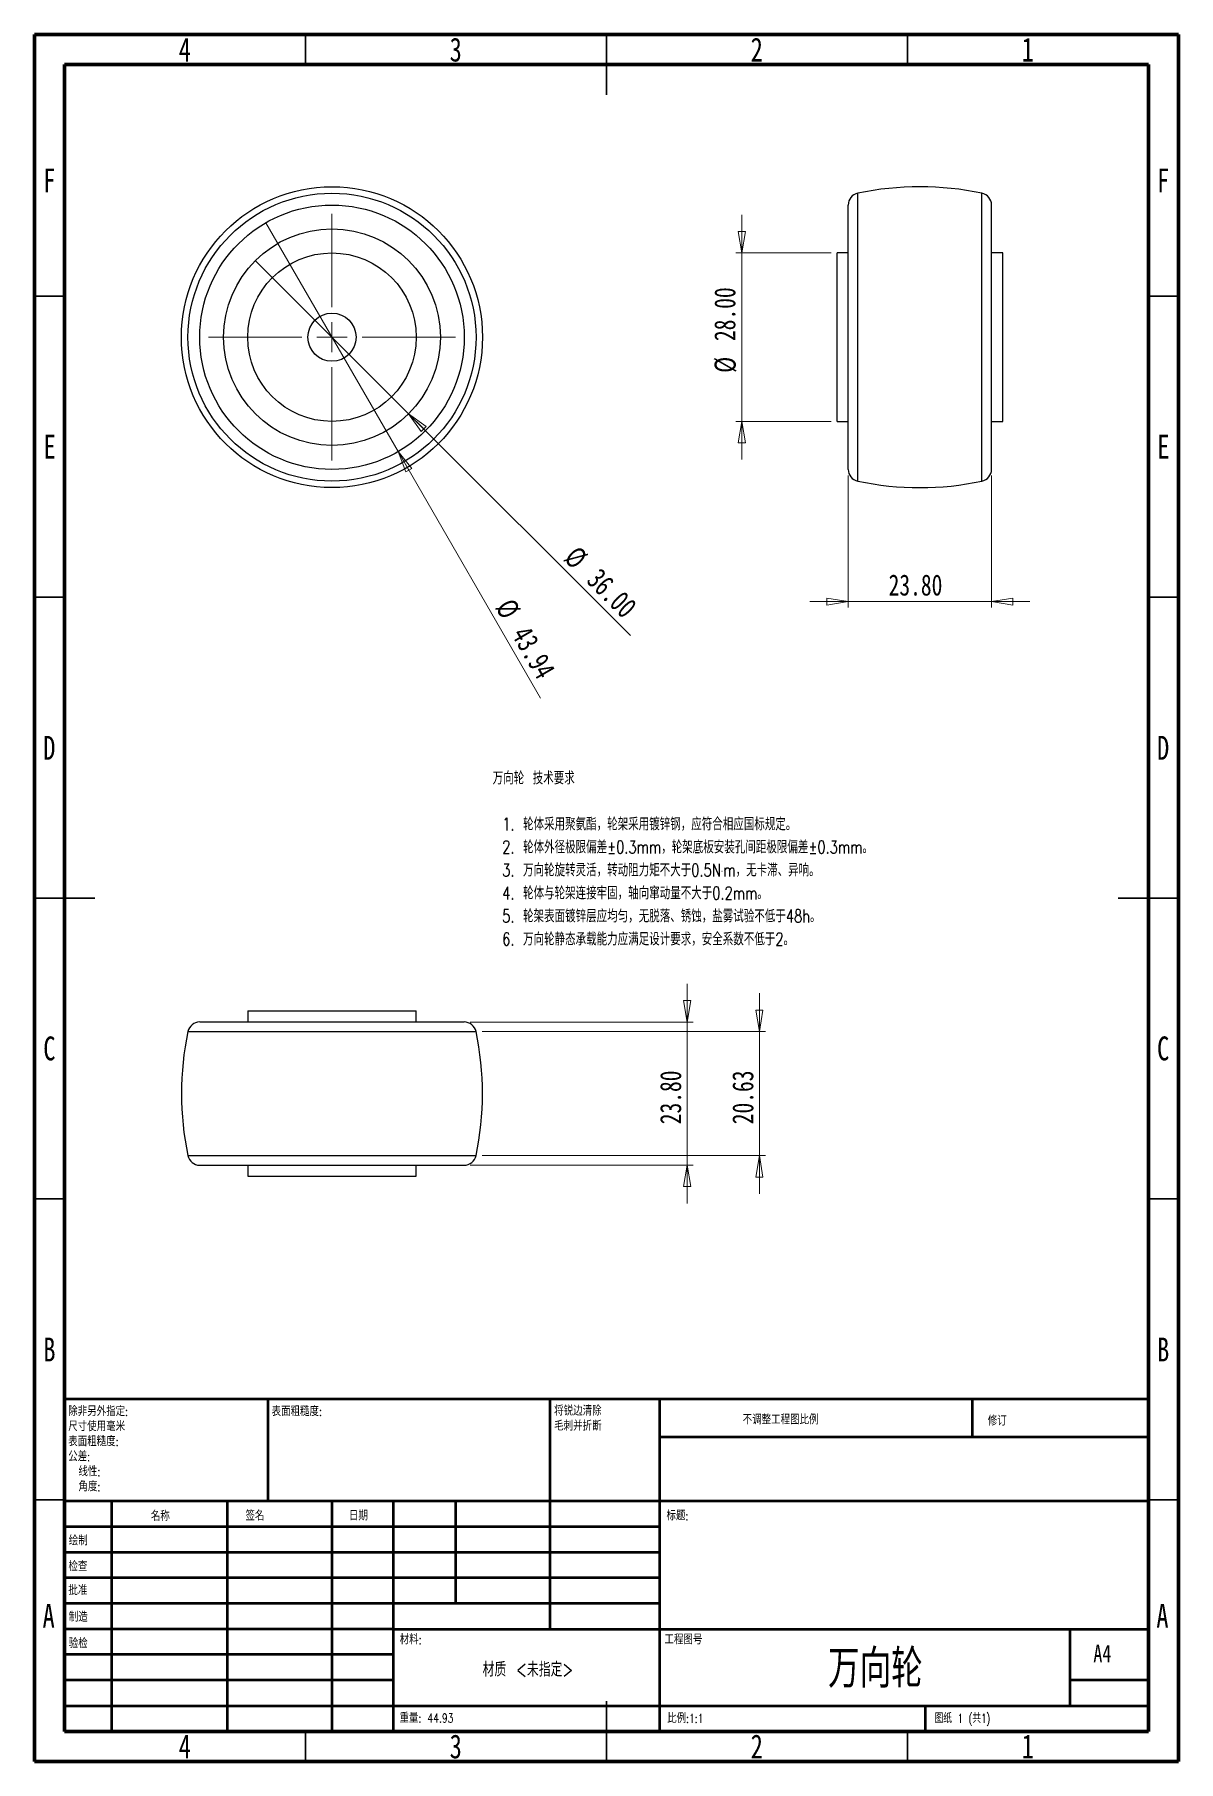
# Model space of a CAD drawing. Header units: millimetres. Extents: x 15 to 205, y 5 to 292.
import ezdxf

# ---------------------------------------------------------------- set-up
doc = ezdxf.new("R2010")
doc.units = ezdxf.units.MM
doc.styles.add('SLDTEXTSTYLE0', font='TXT', dxfattribs={"width": 0.75, "bigfont": 'bigfont'})
doc.styles.add('SLDTEXTSTYLE1', font='TXT', dxfattribs={"width": 0.75})
doc.styles.add('SLDTEXTSTYLE2', font='TXT', dxfattribs={"width": 0.694444, "bigfont": 'bigfont'})
doc.dimstyles.new('SLDDIMSTYLE0', dxfattribs={"dimtxt": 3.5, "dimasz": 3.556, "dimexe": 0, "dimexo": 0.0625, "dimgap": 0.875, "dimtad": 1, "dimrnd": 1e-09, "dimzin": 4, "dimdsep": 46, "dimtxsty": 'SLDTEXTSTYLE1', "dimblk1": 'NONE', "dimblk2": 'CLOSED', "dimsah": 1, "dimcen": 0, "dimadec": 0, "dimazin": 1, "dimtfac": 1, "dimtmove": 0, "dimatfit": 3, "dimldrblk": 'NONE', "dimfxl": 1, "dimfrac": 2, "dimtolj": 1, "dimtzin": 12, "dimarcsym": 0})
doc.dimstyles.new('SLDDIMSTYLE1', dxfattribs={"dimtxt": 3.5, "dimasz": 3.556, "dimexe": 0, "dimexo": 0.0625, "dimgap": 0.875, "dimtad": 1, "dimrnd": 1e-09, "dimzin": 12, "dimdsep": 46, "dimtxsty": 'SLDTEXTSTYLE1', "dimblk1": 'NONE', "dimblk2": 'CLOSED', "dimsah": 1, "dimcen": 0, "dimadec": 0, "dimazin": 3, "dimtfac": 1, "dimtmove": 0, "dimatfit": 3, "dimldrblk": 'NONE', "dimfxl": 1, "dimfrac": 2, "dimtolj": 1, "dimtzin": 12, "dimarcsym": 0})
doc.dimstyles.new('SLDDIMSTYLE2', dxfattribs={"dimtxt": 3.5, "dimasz": 3.556, "dimexe": 0, "dimexo": 0.0625, "dimgap": 0.875, "dimtad": 1, "dimrnd": 1e-09, "dimzin": 4, "dimdsep": 46, "dimtxsty": 'SLDTEXTSTYLE1', "dimblk1": 'CLOSED', "dimblk2": 'CLOSED', "dimsah": 1, "dimcen": 0.09, "dimadec": 0, "dimazin": 1, "dimtfac": 1, "dimtmove": 0, "dimatfit": 0, "dimldrblk": 'CLOSED', "dimfxl": 1, "dimfrac": 2, "dimtolj": 1, "dimtzin": 12, "dimarcsym": 0})
doc.dimstyles.new('SLDDIMSTYLE3', dxfattribs={"dimtxt": 3.5, "dimasz": 3.556, "dimexe": 0, "dimexo": 0.0625, "dimgap": 0.875, "dimtad": 1, "dimrnd": 1e-09, "dimzin": 12, "dimdsep": 46, "dimtxsty": 'SLDTEXTSTYLE1', "dimblk1": 'CLOSED', "dimblk2": 'CLOSED', "dimsah": 1, "dimcen": 0.09, "dimadec": 0, "dimazin": 3, "dimtfac": 1, "dimtmove": 0, "dimatfit": 0, "dimldrblk": 'CLOSED', "dimfxl": 1, "dimfrac": 2, "dimtolj": 1, "dimtzin": 12, "dimarcsym": 0})

# ---------------------------------------------------------------- blocks, each defined once
blk = doc.blocks.new('SW_NOTE_0')
at = {"color": 0, "linetype": 'Continuous', "lineweight": 0, "attachment_point": 1, "style": 'SLDTEXTSTYLE0'}
for s, insert, char_height in [('万向轮 技术要求', (0, 2.73), 2.117), ('1. 轮体采用聚氨酯，轮架采用镀锌钢，应符合相应国标规定。', (1.59, -4.92), 2.1167), ('2. 轮体外径极限偏差±0.3mm，轮架底板安装孔间距极限偏差±0.3mm。', (1.59, -8.74), 2.1167), ('3. 万向轮旋转灵活，转动阻力矩不大于0.5N·m，无卡滞、异响。', (1.59, -12.56), 2.1167), ('4. 轮体与轮架连接牢固，轴向窜动量不大于0.2mm。', (1.59, -16.38), 2.1167), ('5. 轮架表面镀锌层应均匀，无脱落、锈蚀，盐雾试验不低于48h。', (1.59, -20.2), 2.1167), ('6. 万向轮静态承载能力应满足设计要求，安全系数不低于2。', (1.59, -24.03), 2.1167)]:
    blk.add_mtext(s, dxfattribs=dict(at, insert=insert, char_height=char_height))
blk = doc.blocks.new('SW_NOTE_0_1')
at = {"color": 0, "linetype": 'Continuous', "lineweight": 0, "char_height": 1.5, "attachment_point": 1, "style": 'SLDTEXTSTYLE0'}
for s, insert in [('除非另外指定:', (0, 1.93)), ('尺寸使用毫米', (0, -0.57)), ('表面粗糙度:', (0, -3.07)), ('公差:', (0, -5.57)), ('线性:', (1.69, -8.07)), ('角度:', (1.69, -10.57))]:
    blk.add_mtext(s, dxfattribs=dict(at, insert=insert))
blk = doc.blocks.new('SW_NOTE_0_2')
at = {"color": 0, "linetype": 'Continuous', "lineweight": 0, "char_height": 1.5, "attachment_point": 1, "style": 'SLDTEXTSTYLE0'}
for s, insert in [('将锐边清除', (0, 1.93)), ('毛刺并折断', (0, -0.57))]:
    blk.add_mtext(s, dxfattribs=dict(at, insert=insert))
blk = doc.blocks.new('_Closed')
at = {"color": 0, "linetype": 'ByBlock', "lineweight": -2}
for p, q in [((-1, 0.166667), (0, 0)), ((-1, 0.166667), (-1, -0.166667)), ((0, 0), (-1, -0.166667)), ((0, 0), (-1, 0))]:
    blk.add_line(p, q, dxfattribs=at)
blk = doc.blocks.new('_D')
at = {"color": 7, "linetype": 'Continuous', "lineweight": 0, "transparency": 16777216}
for q in [(51.67, 254.43), (113.99, 192.11)]:
    blk.add_line((77.13, 228.97), q, dxfattribs=at)
at = {"color": 7, "linetype": 'Continuous', "lineweight": 18, "transparency": 16777216, "xscale": 3.556, "yscale": 3.556, "rotation": 135.0000000000003}
blk.add_blockref('_Closed', (77.13, 228.97), dxfattribs=at)
at = {"color": 7, "linetype": 'Continuous', "lineweight": 18, "transparency": 16777216, "char_height": 3.5, "attachment_point": 1, "rotation": 315, "style": 'SLDTEXTSTYLE1'}
for s, insert in [('%%c', (105.22, 207.26)), ('36.00', (108.99, 203.56))]:
    blk.add_mtext(s, dxfattribs=dict(at, insert=insert))
blk = doc.blocks.new('_None')
blk = doc.blocks.new('_D_1')
at = {"color": 7, "linetype": 'Continuous', "lineweight": 0, "transparency": 16777216}
for q in [(53.42, 260.73), (99.05, 181.69)]:
    blk.add_line((75.39, 222.68), q, dxfattribs=at)
at = {"color": 7, "linetype": 'Continuous', "lineweight": 18, "transparency": 16777216, "xscale": 3.556, "yscale": 3.556, "rotation": 120.0000000000003}
blk.add_blockref('_Closed', (75.39, 222.68), dxfattribs=at)
at = {"color": 7, "linetype": 'Continuous', "lineweight": 18, "transparency": 16777216, "char_height": 3.5, "attachment_point": 1, "rotation": 300, "style": 'SLDTEXTSTYLE1'}
for s, insert in [('%%c', (94.5, 198.59)), ('43.94', (97.18, 194.05))]:
    blk.add_mtext(s, dxfattribs=dict(at, insert=insert))
blk = doc.blocks.new('SW_CENTERMARKSYMBOL_0')
at = {"color": 0, "linetype": 'Continuous', "lineweight": 18}
for p, q in [((0, 5), (0, 20.5)), ((-5, 0), (-20.5, 0)), ((0, 0), (-2.5, 0)), ((0, 0), (0, 2.5)), ((0, 0), (0, -2.5)), ((0, 0), (2.5, 0)), ((5, 0), (20.5, 0)), ((0, -5), (0, -20.5))]:
    blk.add_line(p, q, dxfattribs=at)
blk = doc.blocks.new('_D_2')
at = {"color": 7, "linetype": 'Continuous', "lineweight": 0, "transparency": 16777216}
for p, q in [((123.4, 127.89), (123.4, 134.24)), ((87.37, 127.89), (124.4, 127.89)), ((123.4, 127.89), (123.4, 104.09)), ((87.37, 104.09), (124.4, 104.09)), ((123.4, 104.09), (123.4, 97.74))]:
    blk.add_line(p, q, dxfattribs=at)
at = {"color": 7, "linetype": 'Continuous', "lineweight": 18, "transparency": 16777216, "xscale": 3.556, "yscale": 3.556}
for p, rotation in [((123.4, 127.89), 270.0000000000004), ((123.4, 104.09), 90.0000000000004)]:
    blk.add_blockref('_Closed', p, dxfattribs=dict(at, rotation=rotation))
at = {"color": 7, "linetype": 'Continuous', "lineweight": 18, "transparency": 16777216, "insert": (118.89, 110.9), "char_height": 3.5, "attachment_point": 1, "rotation": 90, "style": 'SLDTEXTSTYLE1'}
blk.add_mtext('23.80', dxfattribs=at)
blk = doc.blocks.new('_D_3')
at = {"color": 7, "linetype": 'Continuous', "lineweight": 0, "transparency": 16777216}
for p, q in [((135.4, 126.31), (135.4, 132.66)), ((89.33, 126.31), (136.4, 126.31)), ((135.4, 105.68), (135.4, 126.31)), ((89.33, 105.68), (136.4, 105.68)), ((135.4, 105.68), (135.4, 99.33))]:
    blk.add_line(p, q, dxfattribs=at)
at = {"color": 7, "linetype": 'Continuous', "lineweight": 18, "transparency": 16777216, "xscale": 3.556, "yscale": 3.556}
for p, rotation in [((135.4, 126.31), 270.0000000000004), ((135.4, 105.68), 90.0000000000004)]:
    blk.add_blockref('_Closed', p, dxfattribs=dict(at, rotation=rotation))
at = {"color": 7, "linetype": 'Continuous', "lineweight": 18, "transparency": 16777216, "insert": (130.89, 110.9), "char_height": 3.5, "attachment_point": 1, "rotation": 90, "style": 'SLDTEXTSTYLE1'}
blk.add_mtext('20.63', dxfattribs=at)
blk = doc.blocks.new('_D_4')
at = {"color": 7, "linetype": 'Continuous', "lineweight": 0, "transparency": 16777216}
for p, q in [((150.15, 218.73), (150.15, 196.76)), ((173.95, 218.73), (173.95, 196.76)), ((150.15, 197.76), (143.8, 197.76)), ((150.15, 197.76), (173.95, 197.76)), ((173.95, 197.76), (180.3, 197.76))]:
    blk.add_line(p, q, dxfattribs=at)
at = {"color": 7, "linetype": 'Continuous', "lineweight": 18, "transparency": 16777216, "xscale": 3.556, "yscale": 3.556}
blk.add_blockref('_Closed', (150.15, 197.76), dxfattribs=at)
at = {"color": 7, "linetype": 'Continuous', "lineweight": 18, "transparency": 16777216, "xscale": 3.556, "yscale": 3.556, "rotation": 180.0000000000004}
blk.add_blockref('_Closed', (173.95, 197.76), dxfattribs=at)
at = {"color": 7, "linetype": 'Continuous', "lineweight": 18, "transparency": 16777216, "insert": (156.86, 202.27), "char_height": 3.5, "attachment_point": 1, "style": 'SLDTEXTSTYLE1'}
blk.add_mtext('23.80', dxfattribs=at)
blk = doc.blocks.new('_D_5')
at = {"color": 7, "linetype": 'Continuous', "lineweight": 0, "transparency": 16777216}
for p, q in [((132.47, 255.7), (132.47, 262.05)), ((147.3, 255.7), (131.47, 255.7)), ((132.47, 227.7), (132.47, 255.7)), ((147.3, 227.7), (131.47, 227.7)), ((132.47, 227.7), (132.47, 221.35))]:
    blk.add_line(p, q, dxfattribs=at)
at = {"color": 7, "linetype": 'Continuous', "lineweight": 18, "transparency": 16777216, "xscale": 3.556, "yscale": 3.556}
for p, rotation in [((132.47, 255.7), 270.0000000000004), ((132.47, 227.7), 90.0000000000004)]:
    blk.add_blockref('_Closed', p, dxfattribs=dict(at, rotation=rotation))
at = {"color": 7, "linetype": 'Continuous', "lineweight": 18, "transparency": 16777216, "char_height": 3.5, "attachment_point": 1, "rotation": 90, "style": 'SLDTEXTSTYLE1'}
for s, insert in [('28.00', (127.9, 241.06)), ('%%c', (127.95, 235.78))]:
    blk.add_mtext(s, dxfattribs=dict(at, insert=insert))

msp = doc.modelspace()

# ---------------------------------------------------------------- linework, layer by layer
at = {"color": 7, "linetype": 'Continuous', "lineweight": 70}
for p, q in [((15, 5), (15, 292)), ((15, 292), (205, 292)), ((205, 292), (205, 5)), ((20, 10), (20, 287)), ((20, 287), (200, 287)), ((200, 287), (200, 10)), ((200, 10), (20, 10)), ((205, 5), (15, 5))]:
    msp.add_line(p, q, dxfattribs=at)
at = {"color": 7, "linetype": 'Continuous', "lineweight": 35}
for p, q in [((60, 287), (60, 292)), ((110, 292), (110, 282)), ((110, 287), (110, 292)), ((160, 287), (160, 292)), ((20, 248.5), (15, 248.5)), ((200, 248.5), (205, 248.5)), ((20, 198.5), (15, 198.5)), ((200, 198.5), (205, 198.5)), ((15, 148.5), (25, 148.5)), ((20, 148.5), (15, 148.5)), ((205, 148.5), (195, 148.5)), ((200, 148.5), (205, 148.5)), ((20, 98.5), (15, 98.5)), ((200, 98.5), (205, 98.5)), ((20, 48.5), (15, 48.5)), ((200, 48.5), (205, 48.5)), ((110, 5), (110, 15)), ((60, 10), (60, 5)), ((110, 10), (110, 5)), ((160, 10), (160, 5))]:
    msp.add_line(p, q, dxfattribs=at)
at = {"color": 7, "linetype": 'Continuous', "lineweight": 25}
for p, q in [((151.742, 217.777), (151.742, 265.627)), ((172.367, 217.777), (172.367, 265.627)), ((150.154, 219.734), (150.154, 263.67)), ((173.954, 219.734), (173.954, 263.67)), ((150.154, 255.702), (148.304, 255.702)), ((148.304, 227.702), (148.304, 255.702)), ((175.804, 255.702), (173.954, 255.702)), ((175.804, 227.702), (175.804, 255.702)), ((148.304, 227.702), (150.154, 227.702)), ((173.954, 227.702), (175.804, 227.702)), ((50.401, 129.744), (50.401, 127.894)), ((50.401, 129.744), (64.401, 129.744)), ((64.401, 129.744), (78.401, 129.744)), ((78.401, 127.894), (78.401, 129.744)), ((40.476, 126.306), (64.401, 126.306)), ((42.433, 127.894), (64.401, 127.894)), ((64.401, 127.894), (86.369, 127.894)), ((64.401, 126.306), (88.326, 126.306)), ((40.476, 105.681), (64.401, 105.681)), ((42.433, 104.094), (64.401, 104.094)), ((50.401, 104.094), (50.401, 102.244)), ((64.401, 105.681), (88.326, 105.681)), ((64.401, 104.094), (86.369, 104.094)), ((78.401, 102.244), (78.401, 104.094)), ((50.401, 102.244), (64.401, 102.244)), ((64.401, 102.244), (78.401, 102.244))]:
    msp.add_line(p, q, dxfattribs=at)
at = {"color": 7, "linetype": 'Continuous', "lineweight": 50}
for p, q in [((20, 65.25), (200, 65.25)), ((20, 65.25), (20, 10)), ((53.8, 48.25), (53.8, 65.25)), ((100.6, 65.25), (100.6, 27)), ((118.8, 65.25), (118.8, 10)), ((170.8, 58.875), (170.8, 65.25)), ((200, 58.875), (118.8, 58.875)), ((200, 48.25), (20, 48.25)), ((27.8, 48.25), (27.8, 10)), ((46.991, 48.25), (46.991, 10)), ((64.399, 48.25), (64.399, 10)), ((74.6, 10), (74.6, 48.25)), ((85, 31.25), (85, 48.25)), ((118.8, 44), (20, 44)), ((118.8, 39.75), (20, 39.75)), ((118.8, 35.5), (20, 35.5)), ((118.8, 31.25), (20, 31.25)), ((74.6, 27), (20, 27)), ((74.6, 27), (200, 27)), ((187, 14.25), (187, 27)), ((74.6, 22.75), (20, 22.75)), ((74.6, 18.5), (20, 18.5)), ((200, 18.5), (187, 18.5)), ((20, 14.25), (200, 14.25)), ((163, 10), (163, 14.25))]:
    msp.add_line(p, q, dxfattribs=at)
at = {"color": 7, "linetype": 'Continuous', "lineweight": 25}
for radius in [25, 23.925, 21.968, 18, 14, 4]:
    msp.add_circle((64.401, 241.702), radius, dxfattribs=at)
for centre, radius, start, end in [((152.154, 263.67), 2, 101.90268, 180), ((162.054, 216.702), 50, 78.09732, 101.90268), ((171.954, 263.67), 2, 0, 78.09732), ((152.154, 219.734), 2, 180, 258.09732), ((171.954, 219.734), 2, 281.90268, 360), ((162.054, 266.702), 50, 258.09732, 281.90268), ((89.401, 115.994), 50, 168.09732, 191.90268), ((42.433, 125.894), 2, 90, 168.09732), ((86.369, 125.894), 2, 11.90268, 90), ((39.401, 115.994), 50, 348.09732, 11.90268), ((42.433, 106.094), 2, 191.90268, 270), ((86.369, 106.094), 2, 270, 348.09732)]:
    msp.add_arc(centre, radius, start, end, dxfattribs=at)

# ---------------------------------------------------------------- block references
at = {"color": 7, "linetype": 'Continuous', "lineweight": 0}
for name, p in [('SW_CENTERMARKSYMBOL_0', (64.401, 241.702)), ('SW_NOTE_0', (91.089, 166.763)), ('SW_NOTE_0_1', (20.594, 61.987)), ('SW_NOTE_0_2', (101.309, 62.069))]:
    msp.add_blockref(name, p, dxfattribs=at)

# ---------------------------------------------------------------- texts
for s, insert, char_height, attachment_point, style in [('4', (39.96, 291.485), 3.969, 2, 'SLDTEXTSTYLE1'), ('3', (84.96, 291.485), 3.969, 2, 'SLDTEXTSTYLE1'), ('2', (134.96, 291.485), 3.969, 2, 'SLDTEXTSTYLE1'), ('1', (179.96, 291.485), 3.969, 2, 'SLDTEXTSTYLE1'), ('F', (17.458, 269.735), 3.969, 2, 'SLDTEXTSTYLE1'), ('F', (202.458, 269.735), 3.969, 2, 'SLDTEXTSTYLE1'), ('E', (17.508, 225.485), 3.969, 2, 'SLDTEXTSTYLE1'), ('E', (202.508, 225.485), 3.969, 2, 'SLDTEXTSTYLE1'), ('D', (17.453, 175.441), 3.969, 2, 'SLDTEXTSTYLE1'), ('D', (202.453, 175.441), 3.969, 2, 'SLDTEXTSTYLE1'), ('C', (17.459, 125.485), 3.969, 2, 'SLDTEXTSTYLE1'), ('C', (202.459, 125.485), 3.969, 2, 'SLDTEXTSTYLE1'), ('B', (17.471, 75.441), 3.969, 2, 'SLDTEXTSTYLE1'), ('B', (202.471, 75.441), 3.969, 2, 'SLDTEXTSTYLE1'), ('表面粗糙度:', (54.371, 63.919), 1.5, 1, 'SLDTEXTSTYLE0'), ('不调整工程图比例', (132.615, 62.533), 1.5, 1, 'SLDTEXTSTYLE0'), ('修订', (173.328, 62.335), 1.5, 1, 'SLDTEXTSTYLE0'), ('名称', (34.322, 46.501), 1.5, 1, 'SLDTEXTSTYLE0'), ('签名', (50.034, 46.562), 1.5, 1, 'SLDTEXTSTYLE0'), ('日期', (67.215, 46.576), 1.5, 1, 'SLDTEXTSTYLE0'), ('标题:', (119.956, 46.576), 1.5, 1, 'SLDTEXTSTYLE0'), ('绘制', (20.685, 42.43), 1.5, 1, 'SLDTEXTSTYLE0'), ('检查', (20.624, 38.154), 1.5, 1, 'SLDTEXTSTYLE0'), ('批准', (20.622, 34.177), 1.5, 1, 'SLDTEXTSTYLE0'), ('A', (17.34, 31.191), 3.969, 2, 'SLDTEXTSTYLE1'), ('制造', (20.682, 29.734), 1.5, 1, 'SLDTEXTSTYLE0'), ('A', (202.34, 31.191), 3.969, 2, 'SLDTEXTSTYLE1'), ('材料:', (75.646, 25.986), 1.5, 1, 'SLDTEXTSTYLE0'), ('工程图号', (119.629, 25.986), 1.5, 1, 'SLDTEXTSTYLE0'), ('验检', (20.677, 25.35), 1.5, 1, 'SLDTEXTSTYLE0'), ('万向轮', (154.662, 23.607), 6.35, 2, 'SLDTEXTSTYLE0'), ('A4', (190.871, 24.406), 2.9104, 1, 'SLDTEXTSTYLE1'), ('材质 <未指定>', (96.966, 21.486), 2.3812, 2, 'SLDTEXTSTYLE0'), ('重量: 44.93', (75.618, 12.949), 1.4986, 1, 'SLDTEXTSTYLE0'), ('比例:1:1', (120.074, 12.9), 1.5, 1, 'SLDTEXTSTYLE0'), ('图纸 1 (共1)', (164.478, 12.9), 1.5, 1, 'SLDTEXTSTYLE2'), ('4', (39.96, 9.485), 3.969, 2, 'SLDTEXTSTYLE1'), ('3', (84.96, 9.485), 3.969, 2, 'SLDTEXTSTYLE1'), ('2', (134.96, 9.485), 3.969, 2, 'SLDTEXTSTYLE1'), ('1', (179.96, 9.485), 3.969, 2, 'SLDTEXTSTYLE1')]:
    msp.add_mtext(s, dxfattribs=dict(at, insert=insert, char_height=char_height, attachment_point=attachment_point, style=style))

# ---------------------------------------------------------------- dimensions: what is measured, and where the dimension line sits
at = {"color": 7, "linetype": 'Continuous', "lineweight": 18}
dim = msp.add_linear_dim(base=(132.466, 255.702), p1=(148.304, 227.702), p2=(148.304, 255.702), angle=90, text='%%c<>', dimstyle='SLDDIMSTYLE2', dxfattribs=at)
dim.commit()
dim.dimension.update_dxf_attribs({"geometry": '_D_5', "text_midpoint": (132.466, 244.24), "dimtype": 160})
for p1, p2, dimstyle, picture, middle in [((53.417, 260.727), (75.385, 222.677), 'SLDDIMSTYLE1', '_D_1', (94.854, 188.956)), ((51.673, 254.43), (77.129, 228.974), 'SLDDIMSTYLE0', '_D', (108.058, 198.045))]:
    dim = msp.add_diameter_dim_2p(p1=p1, p2=p2, dimstyle=dimstyle, dxfattribs=at)
    dim.commit()
    dim.dimension.update_dxf_attribs({"geometry": picture, "text_midpoint": middle, "dimtype": 163})
dim = msp.add_linear_dim(base=(173.954, 197.762), p1=(150.154, 219.734), p2=(173.954, 219.734), dimstyle='SLDDIMSTYLE2', dxfattribs=at)
dim.commit()
dim.dimension.update_dxf_attribs({"geometry": '_D_4', "text_midpoint": (162.677, 197.762), "dimtype": 160})
for base, p1, p2, dimstyle, picture, middle in [((123.401, 104.094), (86.369, 127.894), (86.369, 104.094), 'SLDDIMSTYLE2', '_D_2', (123.401, 116.715)), ((135.401184328, 126.306471505), (88.326150794, 105.681471505), (88.326150794, 126.306471505), 'SLDDIMSTYLE3', '_D_3', (135.401184328, 116.715112226))]:
    dim = msp.add_linear_dim(base=base, p1=p1, p2=p2, angle=90, dimstyle=dimstyle, dxfattribs=at)
    dim.commit()
    dim.dimension.update_dxf_attribs({"geometry": picture, "text_midpoint": middle, "dimtype": 160})

doc.saveas('drawing.dxf')
